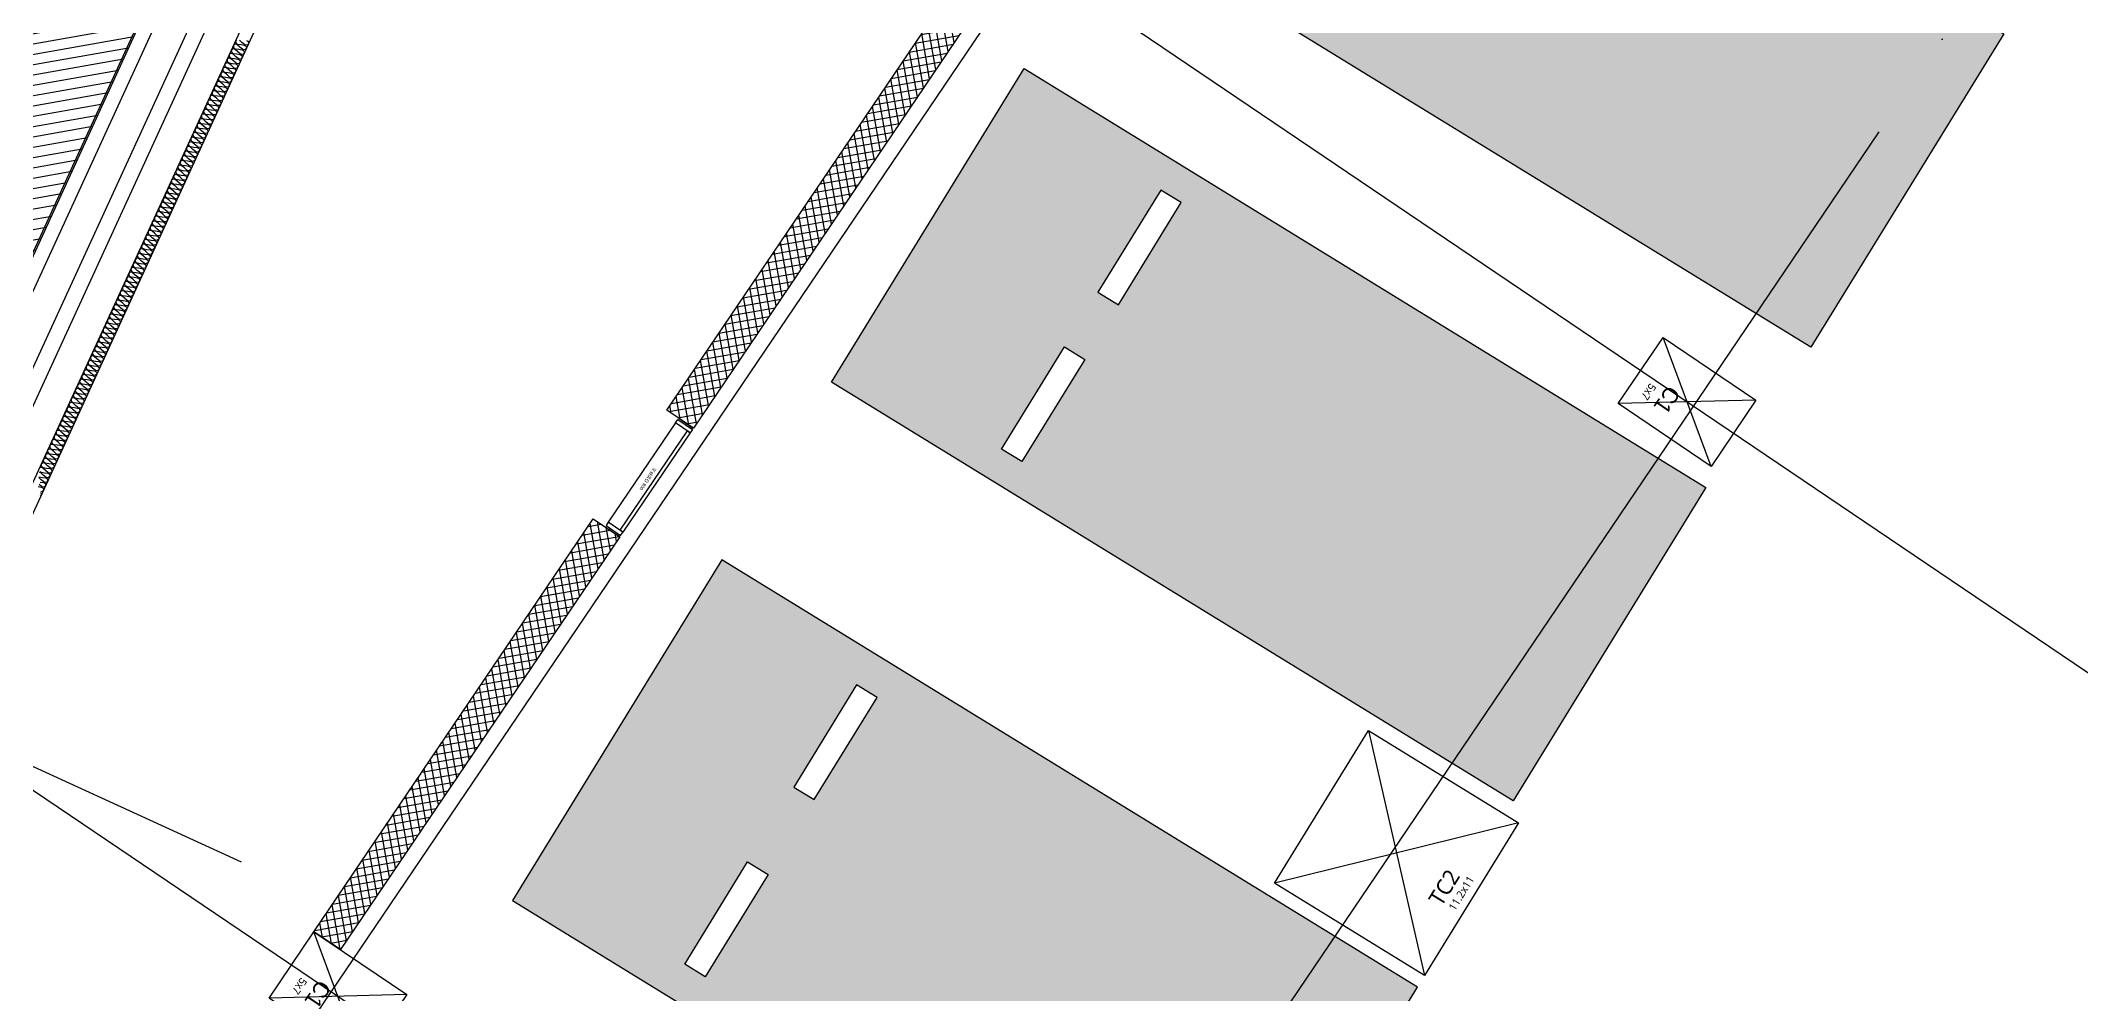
# Model space of a CAD drawing. Header units: millimetres. Extents: x -21000 to 567700, y 435000 to 850800.
# Drawn here: x 49521 to 62262, y 707680 to 713634 of the extents above; entities that cross this region are included whole.
import ezdxf
from ezdxf.enums import TextEntityAlignment as Align
from ezdxf.xclip import XClip

# ---------------------------------------------------------------- set-up
doc = ezdxf.new("R2010")
doc.units = ezdxf.units.MM
doc.header["$LTSCALE"] = 700
doc.header["$XCLIPFRAME"] = 2
for name, pattern in [('AB_Pbase$0$AB_Pbase$0$CEN', [62, 60, -1, 0, -1]), ('AB_Pbase$0$주차장기둥$0$CEN', [62, 60, -1, 0, -1]), ('AUDIT_D_190513103822-5', [2.3, 1.5, -0.8])]:
    doc.linetypes.add(name, pattern=pattern)
doc.layers.get('0').update_dxf_attribs({"color": 2})
doc.layers.get('Defpoints').update_dxf_attribs({"color": 171})
for name, color, linetype in [('AB_Pbase$0$AB_Pbase$0$CEN', 1, 'AB_Pbase$0$AB_Pbase$0$CEN'), ('AB_Pbase$0$AB_Pbase$0$FIN', 6, 'Continuous'), ('AB_Pbase$0$AB_Pbase$0$INS', 8, 'Continuous'), ('AB_Pbase$0$AB_Pbase$0$WAL', 3, 'Continuous'), ('AB_Pbase$0$DOOR', 4, 'Continuous'), ('AB_Pbase$0$HAT', 8, 'Continuous'), ('AB_Pbase$0$HAT-BR', 5, 'Continuous'), ('AB_Pbase$0$INS', 8, 'Continuous'), ('AB_Pbase$0$WAL', 3, 'Continuous'), ('AB_Pbase$0$설비사이즈', 4, 'AUDIT_D_190513103822-5'), ('AB_Pbase$0$주차-sol', 254, 'Continuous'), ('AB_Pbase$0$주차-일반', 9, 'Continuous'), ('AB_Pbase$0$주차-확장', 7, 'Continuous'), ('AB_Pbase$0$주차장기둥$0$CEN_P', 244, 'AB_Pbase$0$주차장기둥$0$CEN')]:
    doc.layers.add(name, color=color, linetype=linetype)
doc.layers.add('AB_Pbase$0$CON-101-B2F$0$DEFPOINT', color=247, linetype='Continuous', plot=False)
doc.layers.add('AB_Pbase$0$주차장기둥$0$DEFPOINT', color=247, linetype='Continuous', plot=False)
doc.styles.add('AB_Pbase$0$CON-101-B2F$0$맑은고딕', font='malgun.ttf')
doc.styles.add('AB_Pbase$0$맑은고딕', font='malgun.ttf')
doc.styles.add('AB_Pbase$0$주차장기둥$0$맑은 고딕', font='')
doc.styles.get('AB_Pbase$0$주차장기둥$0$맑은 고딕').set_extended_font_data('Dotum')

# ---------------------------------------------------------------- blocks, each defined once
blk = doc.blocks.new('AB_Pbase$0$CON-101-B2F')
blk.add_lwpolyline([(-13930, 8880), (-13930, 7780), (-15050, 7780), (-15050, 8880)], close=True)
at = {"layer": 'AB_Pbase$0$CON-101-B2F$0$DEFPOINT'}
for p, q in [((-13930, 7780), (-15050, 8880)), ((-13930, 8880), (-15050, 7780))]:
    blk.add_line(p, q, dxfattribs=at)
at = {"layer": 'AB_Pbase$0$CON-101-B2F$0$DEFPOINT', "color": 6, "style": 'AB_Pbase$0$CON-101-B2F$0$맑은고딕'}
for s, height, p in [('TC2', 100, (-14632, 7913)), ('11.2x11', 50, (-14611, 7828))]:
    blk.add_text(s, height=height, rotation=0, dxfattribs=at).set_placement(p)
blk = doc.blocks.new('AB_Pbase$0$CON-101-B1F')
blk.add_blockref('AB_Pbase$0$CON-101-B2F', (0, 0))
blk = doc.blocks.new('AB_Pbase$0$지하1층 동골조')
at = {"rotation": 58.4291608798079}
blk.add_blockref('AB_Pbase$0$CON-101-B1F', (-74271, 76576), dxfattribs=at)
blk = doc.blocks.new('AB_Pbase$0$조적점검800')
at = {"layer": 'AB_Pbase$0$설비사이즈', "linetype": 'Continuous'}
for p, q in [((785, 110), (35, 110)), ((785, 0), (35, 0))]:
    blk.add_line(p, q, dxfattribs=at)
for points in [[(35, 110), (10, 110), (10, 0), (35, 0)], [(785, 0), (35, 0), (35, 20), (785, 20)], [(785, 110), (810, 110), (810, 0), (785, 0)]]:
    blk.add_lwpolyline(points, close=True, dxfattribs=at)
at = {"layer": 'Defpoints', "linetype": 'Continuous'}
for p, q in [((0, 110), (0, 0)), ((820, 110), (820, 0))]:
    blk.add_line(p, q, dxfattribs=at)
at = {"layer": 'Defpoints', "linetype": 'Continuous', "style": 'AB_Pbase$0$맑은고딕', "text_generation_flag": 4}
blk.add_text('조적점검 800', height=21, rotation=180, dxfattribs=at).set_placement((398, 56), align=Align.MIDDLE_CENTER)
blk = doc.blocks.new('AB_Pbase$0$AB_Pbase_지하1층_골조')
for points in [[(42499, 695678), (50967, 714132)], [(48742, 709762), (50786, 714216)]]:
    blk.add_lwpolyline(points)
blk = doc.blocks.new('AB_Pbase$0$주차장기둥$0$cen 1bl 지하')
at = {"layer": 'AB_Pbase$0$주차장기둥$0$CEN_P', "color": 5}
for p, q in [((10740, -9209), (21290, 109668)), ((15721, -9651), (26270, 109226)), ((-6930, 32446), (137217, 19654)), ((-7620, 24676), (136527, 11884))]:
    blk.add_line(p, q, dxfattribs=at)
blk = doc.blocks.new('AB_Pbase$0$주차장기둥$0$p기둥 5x7')
blk.add_lwpolyline([(-250, 350), (250, 350), (250, -350), (-250, -350)], close=True)
at = {"layer": 'AB_Pbase$0$주차장기둥$0$DEFPOINT'}
for p, q in [((250, 350), (-250, -350)), ((-250, 350), (250, -350))]:
    blk.add_line(p, q, dxfattribs=at)
at = {"layer": 'AB_Pbase$0$주차장기둥$0$DEFPOINT', "color": 6, "style": 'AB_Pbase$0$주차장기둥$0$맑은 고딕'}
for s, height, p in [('C1', 100, (-24, -160)), ('5x7', 50, (29, -259))]:
    blk.add_text(s, height=height, rotation=0, dxfattribs=at).set_placement(p)
blk = doc.blocks.new('AB_Pbase$0$주차장기둥')
for name, p, rotation in [('AB_Pbase$0$주차장기둥$0$cen 1bl 지하', (-253926, 27514), 1.99999810188403), ('AB_Pbase$0$주차장기둥$0$p기둥 5x7', (-235788, 58292), 266.9286298184047), ('AB_Pbase$0$주차장기둥$0$p기둥 5x7', (-241099, 50766), 266.9286298184047)]:
    blk.add_blockref(name, p, dxfattribs=dict(rotation=rotation))
blk = doc.blocks.new('AB_Pbase$0$주차일반')
at = {"layer": 'AB_Pbase$0$주차-sol'}
h = blk.add_hatch(color=254, dxfattribs=at)
h.dxf.hatch_style = 1
h.paths.add_polyline_path([(0, 0), (-2300, 0), (-2300, -5000), (0, -5000)])
h.paths.add_polyline_path([(-200, -3725), (-200, -3875), (-950, -3875), (-950, -3725)], flags=16)
h.paths.add_polyline_path([(-1350, -3725), (-1350, -3875), (-2100, -3875), (-2100, -3725)], flags=16)
at = {"layer": 'AB_Pbase$0$주차-일반', "color": 6}
for points in [[(0, 0), (0, -5000), (-2300, -5000), (-2300, 0)], [(-1350, -3875), (-1350, -3725), (-2100, -3725), (-2100, -3875)], [(-950, -3875), (-950, -3725), (-200, -3725), (-200, -3875)]]:
    blk.add_lwpolyline(points, close=True, dxfattribs=at)
blk = doc.blocks.new('AB_Pbase$0$주차확장')
at = {"layer": 'AB_Pbase$0$주차-sol'}
h = blk.add_hatch(color=252, dxfattribs=at)
h.paths.add_polyline_path([(1525, -3825), (2275, -3825), (2275, -3975), (1525, -3975)], flags=16)
edge = h.paths.add_edge_path()
edge.add_line((0, -5100), (2500, -5100))
edge.add_line((2500, -5100), (2500, 0))
edge.add_line((2500, 0), (0, 0))
edge.add_line((0, 0), (0, -5100))
h.paths.add_polyline_path([(225, -3975), (225, -3825), (975, -3825), (975, -3975)])
at = {"layer": 'AB_Pbase$0$주차-확장'}
blk.add_lwpolyline([(0, 0), (0, -5100), (2500, -5100), (2500, 0)], close=True, dxfattribs=at)
at = {"layer": 'AB_Pbase$0$주차-확장', "ltscale": 600}
for points in [[(975, -3975), (975, -3825), (225, -3825), (225, -3975)], [(1525, -3975), (1525, -3825), (2275, -3825), (2275, -3975)]]:
    blk.add_lwpolyline(points, close=True, dxfattribs=at)
blk = doc.blocks.new('AB_Pbase$0$pppaaa_1_1')
at = {"layer": 'AB_Pbase$0$주차-일반', "extrusion": (0, 0, -1), "xscale": -1, "zscale": -1}
for p, rotation in [((-60580, 711719), 121.5708254086867), ((-58720, 708883), 121.5708254086869)]:
    blk.add_blockref('AB_Pbase$0$주차일반', p, dxfattribs=dict(at, rotation=rotation))
at = {"layer": 'AB_Pbase$0$주차-확장', "extrusion": (0, 0, -1), "xscale": -1, "zscale": -1, "rotation": 121.5708256965009}
blk.add_blockref('AB_Pbase$0$주차확장', (-58122, 707719), dxfattribs=at)
blk = doc.blocks.new('AB_Pbase')
at = {"layer": 'AB_Pbase$0$HAT'}
h = blk.add_hatch(dxfattribs=at)
h.set_pattern_fill('NET', color=256, scale=15, angle=100)
h.paths.add_polyline_path([(55390, 713863), (53598, 711213), (53432, 711325), (55206, 713948)])
h = blk.add_hatch(dxfattribs=at)
h.set_pattern_fill('NET', color=256, scale=15, angle=100)
h.paths.add_polyline_path([(53138, 710534), (51393, 707953), (51227, 708065), (52973, 710646)])
at = {"layer": 'AB_Pbase$0$HAT-BR'}
h = blk.add_hatch(dxfattribs=at)
h.set_pattern_fill('ANSI31', color=256, scale=20, angle=145)
edge = h.paths.add_edge_path()
edge.add_line((56187, 723972), (54823, 724598))
edge.add_line((54823, 724598), (54544, 723989))
edge.add_line((54544, 723989), (53317, 724552))
edge.add_line((53317, 724552), (53359, 724643))
edge.add_line((53359, 724643), (54404, 724163))
edge.add_line((54404, 724163), (54725, 724863))
edge.add_line((54725, 724863), (54907, 724779))
edge.add_line((54907, 724779), (55215, 725452))
edge.add_line((55215, 725452), (55397, 725369))
edge.add_line((55397, 725369), (55088, 724696))
edge.add_line((55088, 724696), (56270, 724154))
edge.add_line((56270, 724154), (56187, 723972))
edge.add_line((54651, 721585), (54689, 721667))
edge.add_line((54689, 721667), (52544, 722651))
edge.add_line((52544, 722651), (52961, 723560))
edge.add_line((52961, 723560), (52879, 723597))
edge.add_line((52879, 723597), (52274, 722279))
edge.add_line((52274, 722279), (52356, 722242))
edge.add_line((52356, 722242), (52506, 722569))
edge.add_line((52506, 722569), (54651, 721585))
edge.add_line((50380, 718032), (49699, 718345))
edge.add_line((49699, 718345), (49661, 718263))
edge.add_line((49661, 718263), (50343, 717950))
edge.add_line((49717, 716587), (49036, 716900))
edge.add_line((49036, 716900), (48998, 716818))
edge.add_line((48998, 716818), (49680, 716505))
h.paths.add_polyline_path([(53882, 725568), (53801, 725606), (53963, 725960), (53582, 726136), (53619, 726217), (54001, 726042), (55048, 728324), (55129, 728286)])
h.paths.add_polyline_path([(42881, 697708), (42799, 697746), (45343, 703290), (45425, 703252)])
edge = h.paths.add_edge_path()
edge.add_line((50380, 718032), (50343, 717950))
edge.add_line((49717, 716587), (49680, 716505))
edge.add_line((51013, 715431), (48469, 709887))
edge.add_line((48469, 709887), (48388, 709925))
edge.add_line((48388, 709925), (50932, 715469))
edge.add_line((50932, 715469), (51013, 715431))
edge.add_line((48219, 709342), (45675, 703798))
edge.add_line((45675, 703798), (45593, 703835))
edge.add_line((45593, 703835), (48137, 709379))
edge.add_line((48137, 709379), (48219, 709342))
at = {"layer": 'AB_Pbase$0$AB_Pbase$0$CEN'}
for p, q in [((51844, 716762), (39664, 690219)), ((36954, 714841), (50772, 708501))]:
    blk.add_line(p, q, dxfattribs=at)
at = {"layer": 'AB_Pbase$0$AB_Pbase$0$FIN'}
blk.add_lwpolyline([(48378, 709929), (50922, 715473)], dxfattribs=at)
at = {"layer": 'AB_Pbase$0$AB_Pbase$0$INS'}
blk.add_lwpolyline([(43283, 697194), (51674, 715480), (52847, 714942), (52881, 715015)], dxfattribs=at)
at = {"layer": 'AB_Pbase$0$AB_Pbase$0$WAL'}
blk.add_lwpolyline([(51013, 715431), (48469, 709887), (48388, 709925), (50932, 715469), (51013, 715431)], dxfattribs=at)
at = {"layer": 'AB_Pbase$0$INS'}
for points in [[(50806, 713636), (50814, 713632), (50819, 713625), (50818, 713615), (50812, 713609), (50802, 713607), (50794, 713611), (50778, 713624), (50763, 713638)], [(50745, 713641), (50739, 713634), (50738, 713625), (50743, 713616), (50751, 713613), (50772, 713610), (50792, 713607), (50800, 713603), (50806, 713596), (50805, 713586), (50798, 713580), (50789, 713578), (50781, 713581), (50765, 713595), (50749, 713609), (50741, 713613), (50732, 713612), (50725, 713605), (50725, 713596), (50730, 713587), (50738, 713584), (50758, 713581), (50779, 713578), (50787, 713574), (50792, 713566), (50792, 713557), (50785, 713550), (50775, 713549), (50767, 713552), (50752, 713566), (50736, 713580), (50728, 713584), (50719, 713583), (50712, 713576), (50711, 713567), (50716, 713558), (50724, 713554), (50745, 713552), (50766, 713549), (50774, 713545), (50779, 713537), (50778, 713528), (50772, 713521), (50762, 713520), (50754, 713523), (50738, 713537), (50723, 713551), (50715, 713555), (50705, 713553), (50699, 713547), (50698, 713537), (50703, 713529), (50711, 713525), (50732, 713523), (50752, 713520), (50760, 713516), (50766, 713508), (50765, 713499), (50758, 713492), (50749, 713490), (50741, 713494), (50725, 713508), (50709, 713522), (50701, 713525), (50692, 713524), (50685, 713518), (50685, 713508), (50690, 713500), (50698, 713496), (50718, 713493), (50739, 713491), (50747, 713487), (50752, 713479), (50751, 713470), (50745, 713463), (50735, 713461), (50727, 713465), (50712, 713479), (50696, 713493), (50688, 713496), (50679, 713495), (50672, 713489), (50671, 713479), (50676, 713471), (50684, 713467), (50705, 713464), (50726, 713461), (50734, 713458), (50739, 713450), (50738, 713441), (50732, 713434), (50722, 713432), (50714, 713436), (50698, 713450), (50683, 713464), (50675, 713467), (50665, 713466), (50659, 713460), (50658, 713450), (50663, 713442), (50671, 713438), (50692, 713435), (50712, 713432), (50720, 713429), (50726, 713421), (50725, 713412), (50718, 713405), (50709, 713403), (50701, 713407), (50685, 713421), (50669, 713435), (50661, 713438), (50652, 713437), (50645, 713430), (50645, 713421), (50650, 713413), (50658, 713409), (50678, 713406), (50699, 713403), (50707, 713400), (50712, 713392), (50711, 713383), (50705, 713376), (50695, 713374), (50687, 713378), (50672, 713392), (50656, 713405), (50648, 713409), (50639, 713408), (50632, 713401), (50631, 713392), (50636, 713384), (50644, 713380), (50665, 713377), (50686, 713374), (50694, 713371), (50699, 713363), (50698, 713353), (50692, 713347), (50682, 713345), (50674, 713349), (50658, 713363), (50643, 713376), (50635, 713380), (50625, 713379), (50619, 713372), (50618, 713363), (50623, 713355), (50631, 713351), (50652, 713348), (50672, 713345), (50680, 713341), (50686, 713334), (50685, 713324), (50678, 713318), (50669, 713316), (50661, 713320), (50645, 713333), (50629, 713347), (50621, 713351), (50612, 713350), (50605, 713343), (50605, 713334), (50610, 713325), (50618, 713322), (50638, 713319), (50659, 713316), (50667, 713312), (50672, 713305), (50671, 713295), (50665, 713289), (50655, 713287), (50647, 713291), (50632, 713304), (50616, 713318), (50608, 713322), (50599, 713321), (50592, 713314), (50591, 713305), (50596, 713296), (50604, 713293), (50625, 713290), (50646, 713287), (50654, 713283), (50659, 713276), (50658, 713266), (50651, 713260), (50642, 713258), (50634, 713261), (50618, 713275), (50603, 713289), (50595, 713293), (50585, 713292), (50579, 713285), (50578, 713276), (50583, 713267), (50591, 713264), (50612, 713261), (50632, 713258), (50640, 713254), (50645, 713246), (50645, 713237), (50638, 713230), (50629, 713229), (50621, 713232), (50605, 713246), (50589, 713260), (50581, 713264), (50572, 713263), (50565, 713256), (50565, 713247), (50569, 713238), (50577, 713235), (50598, 713232), (50619, 713229), (50627, 713225), (50632, 713217), (50631, 713208), (50625, 713201), (50615, 713200), (50607, 713203), (50591, 713217), (50576, 713231), (50568, 713235), (50559, 713234), (50552, 713227), (50551, 713218), (50556, 713209), (50564, 713205), (50585, 713203), (50606, 713200), (50614, 713196), (50619, 713188), (50618, 713179), (50611, 713172), (50602, 713171), (50594, 713174), (50578, 713188), (50562, 713202), (50554, 713205), (50545, 713204), (50539, 713198), (50538, 713188), (50543, 713180), (50551, 713176), (50571, 713173), (50592, 713171), (50600, 713167), (50605, 713159), (50605, 713150), (50598, 713143), (50588, 713141), (50580, 713145), (50565, 713159), (50549, 713173), (50541, 713176), (50532, 713175), (50525, 713169), (50525, 713159), (50529, 713151), (50537, 713147), (50558, 713144), (50579, 713142), (50587, 713138), (50592, 713130), (50591, 713121), (50585, 713114), (50575, 713112), (50567, 713116), (50551, 713130), (50536, 713144), (50528, 713147), (50519, 713146), (50512, 713140), (50511, 713130), (50516, 713122), (50524, 713118), (50545, 713115), (50565, 713112), (50573, 713109), (50579, 713101), (50578, 713092), (50571, 713085), (50562, 713083), (50554, 713087), (50538, 713101), (50522, 713115), (50514, 713118), (50505, 713117), (50499, 713111), (50498, 713101), (50503, 713093), (50511, 713089), (50531, 713086), (50552, 713083), (50560, 713080), (50565, 713072), (50565, 713063), (50558, 713056), (50548, 713054), (50540, 713058), (50525, 713072), (50509, 713085), (50501, 713089), (50492, 713088), (50485, 713081), (50484, 713072), (50489, 713064), (50497, 713060), (50518, 713057), (50539, 713054), (50547, 713051), (50552, 713043), (50551, 713034), (50545, 713027), (50535, 713025), (50527, 713029), (50511, 713043), (50496, 713056), (50488, 713060), (50478, 713059), (50472, 713052), (50471, 713043), (50476, 713035), (50484, 713031), (50505, 713028), (50525, 713025), (50533, 713022), (50539, 713014), (50538, 713004), (50531, 712998), (50522, 712996), (50514, 713000), (50498, 713014), (50482, 713027), (50474, 713031), (50465, 713030), (50459, 713023), (50458, 713014), (50463, 713006), (50471, 713002), (50491, 712999), (50512, 712996), (50520, 712992), (50525, 712985), (50525, 712975), (50518, 712969), (50508, 712967), (50500, 712971), (50485, 712984), (50469, 712998), (50461, 713002), (50452, 713001), (50445, 712994), (50444, 712985), (50449, 712976), (50457, 712973), (50478, 712970), (50499, 712967), (50507, 712963), (50512, 712956), (50511, 712946), (50505, 712940), (50495, 712938), (50487, 712942), (50471, 712955), (50456, 712969), (50448, 712973), (50438, 712972), (50432, 712965), (50431, 712956), (50436, 712947), (50444, 712944), (50465, 712941), (50485, 712938), (50493, 712934), (50499, 712927), (50498, 712917), (50491, 712911), (50482, 712909), (50474, 712912), (50458, 712926), (50442, 712940), (50434, 712944), (50425, 712943), (50419, 712936), (50418, 712927), (50423, 712918), (50431, 712915), (50451, 712912), (50472, 712909), (50480, 712905), (50485, 712897), (50485, 712888), (50478, 712881), (50468, 712880), (50460, 712883), (50445, 712897), (50429, 712911), (50421, 712915), (50412, 712914), (50405, 712907), (50404, 712898), (50409, 712889), (50417, 712886), (50438, 712883), (50459, 712880), (50467, 712876), (50472, 712868), (50471, 712859), (50465, 712852), (50455, 712851), (50447, 712854), (50431, 712868), (50416, 712882), (50408, 712886), (50398, 712885), (50392, 712878), (50391, 712869), (50396, 712860), (50404, 712856), (50425, 712854), (50445, 712851), (50453, 712847), (50459, 712839), (50458, 712830), (50451, 712823), (50442, 712822), (50434, 712825), (50418, 712839), (50402, 712853), (50394, 712856), (50385, 712855), (50378, 712849), (50378, 712839), (50383, 712831), (50391, 712827), (50411, 712824), (50432, 712822), (50440, 712818), (50445, 712810), (50445, 712801), (50438, 712794), (50428, 712792), (50420, 712796), (50405, 712810), (50389, 712824), (50381, 712827), (50372, 712826), (50365, 712820), (50364, 712810), (50369, 712802), (50377, 712798), (50398, 712795), (50419, 712793), (50427, 712789), (50432, 712781), (50431, 712772), (50425, 712765), (50415, 712763), (50407, 712767), (50391, 712781), (50376, 712795), (50368, 712798), (50358, 712797), (50352, 712791), (50351, 712781), (50356, 712773), (50364, 712769), (50385, 712766), (50405, 712763), (50413, 712760), (50419, 712752), (50418, 712743), (50411, 712736), (50402, 712734), (50394, 712738), (50378, 712752), (50362, 712766), (50354, 712769), (50345, 712768), (50338, 712762), (50338, 712752), (50343, 712744), (50351, 712740), (50371, 712737), (50392, 712734), (50400, 712731), (50405, 712723), (50404, 712714), (50398, 712707), (50388, 712705), (50380, 712709), (50365, 712723), (50349, 712736), (50341, 712740), (50332, 712739), (50325, 712732), (50324, 712723), (50329, 712715), (50337, 712711), (50358, 712708), (50379, 712705), (50387, 712702), (50392, 712694), (50391, 712685), (50385, 712678), (50375, 712676), (50367, 712680), (50351, 712694), (50336, 712707), (50328, 712711), (50318, 712710), (50312, 712703), (50311, 712694), (50316, 712686), (50324, 712682), (50345, 712679), (50365, 712676), (50373, 712673), (50379, 712665), (50378, 712655), (50371, 712649), (50362, 712647), (50354, 712651), (50338, 712665), (50322, 712678), (50314, 712682), (50305, 712681), (50298, 712674), (50298, 712665), (50303, 712657), (50311, 712653), (50331, 712650), (50352, 712647), (50360, 712643), (50365, 712636), (50364, 712626), (50358, 712620), (50348, 712618), (50340, 712622), (50325, 712635), (50309, 712649), (50301, 712653), (50292, 712652), (50285, 712645), (50284, 712636), (50289, 712627), (50297, 712624), (50318, 712621), (50339, 712618), (50347, 712614), (50352, 712607), (50351, 712597), (50345, 712591), (50335, 712589), (50327, 712593), (50311, 712606), (50296, 712620), (50288, 712624), (50278, 712623), (50272, 712616), (50271, 712607), (50276, 712598), (50284, 712595), (50305, 712592), (50325, 712589), (50333, 712585), (50339, 712578), (50338, 712568), (50331, 712562), (50322, 712560), (50314, 712563), (50298, 712577), (50282, 712591), (50274, 712595), (50265, 712594), (50258, 712587), (50258, 712578), (50263, 712569), (50271, 712566), (50291, 712563), (50312, 712560), (50320, 712556), (50325, 712548), (50324, 712539), (50318, 712532), (50308, 712531), (50300, 712534), (50285, 712548), (50269, 712562), (50261, 712566), (50252, 712565), (50245, 712558), (50244, 712549), (50249, 712540), (50257, 712537), (50278, 712534), (50299, 712531), (50307, 712527), (50312, 712519), (50311, 712510), (50304, 712503), (50295, 712502), (50287, 712505), (50271, 712519), (50256, 712533), (50248, 712537), (50238, 712536), (50232, 712529), (50231, 712520), (50236, 712511), (50244, 712507), (50265, 712505), (50285, 712502), (50293, 712498), (50298, 712490), (50298, 712481), (50291, 712474), (50282, 712473), (50274, 712476), (50258, 712490), (50242, 712504), (50234, 712507), (50225, 712506), (50218, 712500), (50218, 712490), (50223, 712482), (50231, 712478), (50251, 712475), (50272, 712473), (50280, 712469), (50285, 712461), (50284, 712452), (50278, 712445), (50268, 712443), (50260, 712447), (50245, 712461), (50229, 712475), (50221, 712478), (50212, 712477), (50205, 712471), (50204, 712461), (50209, 712453), (50217, 712449), (50238, 712446), (50259, 712443), (50267, 712440), (50272, 712432), (50271, 712423), (50264, 712416), (50255, 712414), (50247, 712418), (50231, 712432), (50215, 712446), (50207, 712449), (50198, 712448), (50192, 712442), (50191, 712432), (50196, 712424), (50204, 712420), (50224, 712417), (50245, 712414), (50253, 712411), (50258, 712403), (50258, 712394), (50251, 712387), (50241, 712385), (50233, 712389), (50218, 712403), (50202, 712417), (50194, 712420), (50185, 712419), (50178, 712413), (50178, 712403), (50182, 712395), (50190, 712391), (50211, 712388), (50232, 712385), (50240, 712382), (50245, 712374), (50244, 712365), (50238, 712358), (50228, 712356), (50220, 712360), (50204, 712374), (50189, 712387), (50181, 712391), (50172, 712390), (50165, 712383), (50164, 712374), (50169, 712366), (50177, 712362), (50198, 712359), (50218, 712356), (50226, 712353), (50232, 712345), (50231, 712336), (50224, 712329), (50215, 712327), (50207, 712331), (50191, 712345), (50175, 712358), (50167, 712362), (50158, 712361), (50152, 712354), (50151, 712345), (50156, 712337), (50164, 712333), (50184, 712330), (50205, 712327), (50213, 712323), (50218, 712316), (50218, 712306), (50211, 712300), (50201, 712298), (50193, 712302), (50178, 712316), (50162, 712329), (50154, 712333), (50145, 712332), (50138, 712325), (50138, 712316), (50142, 712308), (50150, 712304), (50171, 712301), (50192, 712298), (50200, 712294), (50205, 712287), (50204, 712277), (50198, 712271), (50188, 712269), (50180, 712273), (50164, 712286), (50149, 712300), (50141, 712304), (50131, 712303), (50125, 712296), (50124, 712287), (50129, 712278), (50137, 712275), (50158, 712272), (50178, 712269), (50186, 712265), (50192, 712258), (50191, 712248), (50184, 712242), (50175, 712240), (50167, 712244), (50151, 712257), (50135, 712271), (50127, 712275), (50118, 712274), (50112, 712267), (50111, 712258), (50116, 712249), (50124, 712246), (50144, 712243), (50165, 712240), (50173, 712236), (50178, 712229), (50178, 712219), (50171, 712213), (50161, 712211), (50153, 712214), (50138, 712228), (50122, 712242), (50114, 712246), (50105, 712245), (50098, 712238), (50097, 712229), (50102, 712220), (50110, 712217), (50131, 712214), (50152, 712211), (50160, 712207), (50165, 712199), (50164, 712190), (50158, 712183), (50148, 712182), (50140, 712185), (50124, 712199), (50109, 712213), (50101, 712217), (50091, 712216), (50085, 712209), (50084, 712200), (50089, 712191), (50097, 712188), (50118, 712185), (50138, 712182), (50146, 712178), (50152, 712170), (50151, 712161), (50144, 712154), (50135, 712153), (50127, 712156), (50111, 712170), (50095, 712184), (50087, 712188), (50078, 712187), (50072, 712180), (50071, 712171), (50076, 712162), (50084, 712158), (50104, 712156), (50125, 712153), (50133, 712149), (50138, 712141), (50138, 712132), (50131, 712125), (50121, 712124), (50113, 712127), (50098, 712141), (50082, 712155), (50074, 712158), (50065, 712157), (50058, 712151), (50057, 712141), (50062, 712133), (50070, 712129), (50091, 712126), (50112, 712124), (50120, 712120), (50125, 712112), (50124, 712103), (50118, 712096), (50108, 712094), (50100, 712098), (50084, 712112), (50069, 712126), (50061, 712129), (50051, 712128), (50045, 712122), (50044, 712112), (50049, 712104), (50057, 712100), (50078, 712097), (50098, 712094), (50106, 712091), (50112, 712083), (50111, 712074), (50104, 712067), (50095, 712065), (50087, 712069), (50071, 712083), (50055, 712097), (50047, 712100), (50038, 712099), (50031, 712093), (50031, 712083), (50036, 712075), (50044, 712071), (50064, 712068), (50085, 712065), (50093, 712062), (50098, 712054), (50098, 712045), (50091, 712038), (50081, 712036), (50073, 712040), (50058, 712054), (50042, 712068), (50034, 712071), (50025, 712070), (50018, 712064), (50017, 712054), (50022, 712046), (50030, 712042), (50051, 712039), (50072, 712036), (50080, 712033), (50085, 712025), (50084, 712016), (50078, 712009), (50068, 712007), (50060, 712011), (50044, 712025), (50029, 712038), (50021, 712042), (50011, 712041), (50005, 712034), (50004, 712025), (50009, 712017), (50017, 712013), (50038, 712010), (50058, 712007), (50066, 712004), (50072, 711996), (50071, 711987), (50064, 711980), (50055, 711978), (50047, 711982), (50031, 711996), (50015, 712009), (50007, 712013), (49998, 712012), (49991, 712005), (49991, 711996), (49996, 711988), (50004, 711984), (50024, 711981), (50045, 711978), (50053, 711974), (50058, 711967), (50058, 711957), (50051, 711951), (50041, 711949), (50033, 711953), (50018, 711966), (50002, 711980), (49994, 711984), (49985, 711983), (49978, 711976), (49977, 711967), (49982, 711959), (49990, 711955), (50011, 711952), (50032, 711949), (50040, 711945), (50045, 711938), (50044, 711928), (50038, 711922), (50028, 711920), (50020, 711924), (50004, 711937), (49989, 711951), (49981, 711955), (49971, 711954), (49965, 711947), (49964, 711938), (49969, 711929), (49977, 711926), (49998, 711923), (50018, 711920), (50026, 711916), (50032, 711909), (50031, 711899), (50024, 711893), (50015, 711891), (50007, 711895), (49991, 711908), (49975, 711922), (49967, 711926), (49958, 711925), (49951, 711918), (49951, 711909), (49956, 711900), (49964, 711897), (49984, 711894), (50005, 711891), (50013, 711887), (50018, 711880), (50017, 711870), (50011, 711864), (50001, 711862), (49993, 711865), (49978, 711879), (49962, 711893), (49954, 711897), (49945, 711896), (49938, 711889), (49937, 711880), (49942, 711871), (49950, 711868), (49971, 711865), (49992, 711862), (50000, 711858), (50005, 711850), (50004, 711841), (49998, 711834), (49988, 711833), (49980, 711836), (49964, 711850), (49949, 711864), (49941, 711868), (49931, 711867), (49925, 711860), (49924, 711851), (49929, 711842), (49937, 711839), (49958, 711836), (49978, 711833), (49986, 711829), (49992, 711821), (49991, 711812), (49984, 711805), (49975, 711804), (49967, 711807), (49951, 711821), (49935, 711835), (49927, 711839), (49918, 711838), (49911, 711831), (49911, 711822), (49916, 711813), (49924, 711809), (49944, 711807), (49965, 711804), (49973, 711800), (49978, 711792), (49977, 711783), (49971, 711776), (49961, 711775), (49953, 711778), (49938, 711792), (49922, 711806), (49914, 711809), (49905, 711808), (49898, 711802), (49897, 711792), (49902, 711784), (49910, 711780), (49931, 711777), (49952, 711775), (49960, 711771), (49965, 711763), (49964, 711754), (49958, 711747), (49948, 711745), (49940, 711749), (49924, 711763), (49909, 711777), (49901, 711780), (49891, 711779), (49885, 711773), (49884, 711763), (49889, 711755), (49897, 711751), (49918, 711748), (49938, 711745), (49946, 711742), (49951, 711734), (49951, 711725), (49944, 711718), (49935, 711716), (49927, 711720), (49911, 711734), (49895, 711748), (49887, 711751), (49878, 711750), (49871, 711744), (49871, 711734), (49876, 711726), (49884, 711722), (49904, 711719), (49925, 711716), (49933, 711713), (49938, 711705), (49937, 711696), (49931, 711689), (49921, 711687), (49913, 711691), (49898, 711705), (49882, 711719), (49874, 711722), (49865, 711721), (49858, 711715), (49857, 711705), (49862, 711697), (49870, 711693), (49891, 711690), (49912, 711687), (49920, 711684), (49925, 711676), (49924, 711667), (49917, 711660), (49908, 711658), (49900, 711662), (49884, 711676), (49869, 711689), (49861, 711693), (49851, 711692), (49845, 711685), (49844, 711676), (49849, 711668), (49857, 711664), (49878, 711661), (49898, 711658), (49906, 711655), (49911, 711647), (49911, 711638), (49904, 711631), (49895, 711629), (49887, 711633), (49871, 711647), (49855, 711660), (49847, 711664), (49838, 711663), (49831, 711656), (49831, 711647), (49835, 711639), (49843, 711635), (49864, 711632), (49885, 711629), (49893, 711625), (49898, 711618), (49897, 711608), (49891, 711602), (49881, 711600), (49873, 711604), (49857, 711617), (49842, 711631), (49834, 711635), (49825, 711634), (49818, 711627), (49817, 711618), (49822, 711609), (49830, 711606), (49851, 711603), (49872, 711600), (49880, 711596), (49885, 711589), (49884, 711579), (49877, 711573), (49868, 711571), (49860, 711575), (49844, 711588), (49828, 711602), (49820, 711606), (49811, 711605), (49805, 711598), (49804, 711589), (49809, 711580), (49817, 711577), (49837, 711574), (49858, 711571), (49866, 711567), (49871, 711560), (49871, 711550), (49864, 711544), (49854, 711542), (49846, 711546), (49831, 711559), (49815, 711573), (49807, 711577), (49798, 711576), (49791, 711569), (49791, 711560), (49795, 711551), (49803, 711548), (49824, 711545), (49845, 711542), (49853, 711538), (49858, 711531), (49857, 711521), (49851, 711515), (49841, 711513), (49833, 711516), (49817, 711530), (49802, 711544), (49794, 711548), (49785, 711547), (49778, 711540), (49777, 711531), (49782, 711522), (49790, 711519), (49811, 711516), (49831, 711513), (49839, 711509), (49845, 711501), (49844, 711492), (49837, 711485), (49828, 711484), (49820, 711487), (49804, 711501), (49788, 711515), (49780, 711519), (49771, 711518), (49765, 711511), (49764, 711502), (49769, 711493), (49777, 711489), (49797, 711487), (49818, 711484), (49826, 711480), (49831, 711472), (49831, 711463), (49824, 711456), (49814, 711455), (49806, 711458), (49791, 711472), (49775, 711486), (49767, 711490), (49758, 711488), (49751, 711482), (49750, 711473), (49755, 711464), (49763, 711460), (49784, 711458), (49805, 711455), (49813, 711451), (49818, 711443), (49817, 711434), (49811, 711427), (49801, 711426), (49793, 711429), (49777, 711443), (49762, 711457), (49754, 711460), (49744, 711459), (49738, 711453), (49737, 711443), (49742, 711435), (49750, 711431), (49771, 711428), (49791, 711426), (49799, 711422), (49805, 711414), (49804, 711405), (49797, 711398), (49788, 711396), (49780, 711400), (49764, 711414), (49748, 711428), (49740, 711431), (49731, 711430), (49725, 711424), (49724, 711414), (49729, 711406), (49737, 711402), (49757, 711399), (49778, 711396), (49786, 711393), (49791, 711385), (49791, 711376), (49784, 711369), (49774, 711367), (49766, 711371), (49751, 711385), (49735, 711399), (49727, 711402), (49718, 711401), (49711, 711395), (49710, 711385), (49715, 711377), (49723, 711373), (49744, 711370), (49765, 711367), (49773, 711364), (49778, 711356), (49777, 711347), (49771, 711340), (49761, 711338), (49753, 711342), (49737, 711356), (49722, 711370), (49714, 711373), (49704, 711372), (49698, 711365), (49697, 711356), (49702, 711348), (49710, 711344), (49731, 711341), (49751, 711338), (49759, 711335), (49765, 711327), (49764, 711318), (49757, 711311), (49748, 711309), (49740, 711313), (49724, 711327), (49708, 711340), (49700, 711344), (49691, 711343), (49685, 711336), (49684, 711327), (49689, 711319), (49697, 711315), (49717, 711312), (49738, 711309), (49746, 711306), (49751, 711298), (49751, 711289), (49744, 711282), (49734, 711280), (49726, 711284), (49711, 711298), (49695, 711311), (49687, 711315), (49678, 711314), (49671, 711307), (49670, 711298), (49675, 711290), (49683, 711286), (49704, 711283), (49725, 711280), (49733, 711276), (49738, 711269), (49737, 711259), (49731, 711253), (49721, 711251), (49713, 711255), (49697, 711268), (49682, 711282), (49674, 711286), (49664, 711285), (49658, 711278), (49657, 711269), (49662, 711260), (49670, 711257), (49691, 711254), (49711, 711251), (49719, 711247), (49725, 711240), (49724, 711230), (49717, 711224), (49708, 711222), (49700, 711226), (49684, 711239), (49668, 711253), (49660, 711257), (49651, 711256), (49644, 711249), (49644, 711240), (49649, 711231), (49657, 711228), (49677, 711225), (49698, 711222), (49706, 711218), (49711, 711211), (49711, 711201), (49704, 711195), (49694, 711193), (49686, 711197), (49671, 711210), (49655, 711224), (49647, 711228), (49638, 711227), (49631, 711220), (49630, 711211), (49635, 711202), (49643, 711199), (49664, 711196), (49685, 711193), (49693, 711189), (49698, 711182), (49697, 711172), (49691, 711166), (49681, 711164), (49673, 711167), (49657, 711181), (49642, 711195), (49634, 711199), (49624, 711198), (49618, 711191), (49617, 711182), (49622, 711173), (49630, 711170), (49651, 711167), (49671, 711164), (49679, 711160), (49685, 711152), (49684, 711143), (49677, 711136), (49668, 711135), (49660, 711138), (49644, 711152), (49628, 711166), (49620, 711170), (49611, 711169), (49604, 711162), (49604, 711153), (49609, 711144), (49617, 711140), (49637, 711138), (49658, 711135), (49666, 711131), (49671, 711123), (49670, 711114), (49664, 711107), (49654, 711106), (49646, 711109), (49631, 711123), (49615, 711137), (49607, 711141), (49598, 711139), (49591, 711133), (49590, 711123), (49595, 711115), (49603, 711111), (49624, 711109), (49645, 711106), (49653, 711102), (49658, 711094), (49657, 711085), (49651, 711078), (49641, 711077), (49633, 711080), (49617, 711094), (49602, 711108), (49594, 711111), (49584, 711110), (49578, 711104), (49577, 711094), (49582, 711086), (49590, 711082), (49611, 711079), (49631, 711077), (49639, 711073), (49645, 711065), (49644, 711056), (49637, 711049), (49628, 711047), (49620, 711051), (49604, 711065), (49588, 711079), (49580, 711082), (49571, 711081), (49564, 711075), (49564, 711065), (49569, 711057), (49577, 711053), (49597, 711050), (49618, 711047), (49626, 711044), (49631, 711036), (49630, 711027), (49624, 711020), (49614, 711018), (49606, 711022), (49591, 711036), (49575, 711050), (49567, 711053), (49558, 711052), (49551, 711046), (49550, 711036), (49555, 711028), (49563, 711024), (49584, 711021), (49605, 711018), (49613, 711015), (49618, 711007), (49617, 710998), (49611, 710991), (49601, 710989), (49593, 710993), (49577, 711007), (49562, 711021), (49554, 711024), (49544, 711023), (49538, 711016), (49537, 711007), (49542, 710999), (49550, 710995), (49571, 710992), (49591, 710989), (49599, 710986), (49605, 710978), (49604, 710969), (49597, 710962), (49588, 710960), (49580, 710964), (49564, 710978), (49548, 710991), (49540, 710995), (49531, 710994), (49524, 710987), (49524, 710978), (49529, 710970), (49537, 710966), (49557, 710963), (49578, 710960), (49586, 710957), (49591, 710949), (49590, 710939), (49584, 710933), (49574, 710931), (49566, 710935), (49551, 710949), (49535, 710962), (49527, 710966), (49518, 710965)], [(49515, 710941), (49523, 710937), (49544, 710934), (49565, 710931), (49573, 710927), (49578, 710920), (49577, 710910), (49570, 710904), (49561, 710902), (49553, 710906), (49537, 710919), (49522, 710933), (49514, 710937)], [(49510, 710908), (49531, 710905), (49551, 710902), (49559, 710898), (49564, 710891), (49564, 710881), (49557, 710875), (49548, 710873), (49540, 710877), (49524, 710890), (49508, 710904)], [(49517, 710876), (49538, 710873), (49546, 710869), (49551, 710862), (49550, 710852), (49544, 710846), (49534, 710844), (49526, 710847), (49511, 710861)], [(49504, 710847), (49525, 710844), (49533, 710840), (49538, 710832), (49537, 710823), (49530, 710816), (49521, 710815)], [(49519, 710811), (49524, 710803), (49524, 710794), (49517, 710787)]]:
    blk.add_lwpolyline(points, dxfattribs=at)
at = {"layer": 'AB_Pbase$0$WAL'}
blk.add_lwpolyline([(55390, 713863), (53598, 711213), (53432, 711325), (55206, 713948), (55390, 713863)], dxfattribs=at)
blk.add_lwpolyline([(53138, 710534), (51393, 707953), (51227, 708065), (52973, 710646)], close=True, dxfattribs=at)
for name, p, rotation in [('AB_Pbase$0$AB_Pbase_지하1층_골조', (0, 0), 359.9999999999999), ('AB_Pbase$0$주차장기둥', (231893, 539971), 329.0000000345588), ('AB_Pbase$0$지하1층 동골조', (146945, 639965), 359.9999999999994)]:
    blk.add_blockref(name, p, dxfattribs=dict(rotation=rotation))
at = {"layer": 'AB_Pbase$0$DOOR', "rotation": 55.92862985296495}
blk.add_blockref('AB_Pbase$0$조적점검800', (53138, 710534), dxfattribs=at)
at = {"layer": 'AB_Pbase$0$WAL'}
ref = blk.add_blockref('AB_Pbase$0$pppaaa_1_1', (0, 0), dxfattribs=dict(at, rotation=359.9999999999999))
XClip(ref).set_block_clipping_path([(-396188.9384898804, 0.0133324571), (493845.7278262604, 839949.4046300659)])

msp = doc.modelspace()

# ---------------------------------------------------------------- block references
ref = msp.add_blockref('AB_Pbase', (0, 0))
XClip(ref).set_block_clipping_path([(-0.000000015, 445500.0000000148), (493845.7187941075, 839949.3912975936)])

doc.saveas('drawing.dxf')
